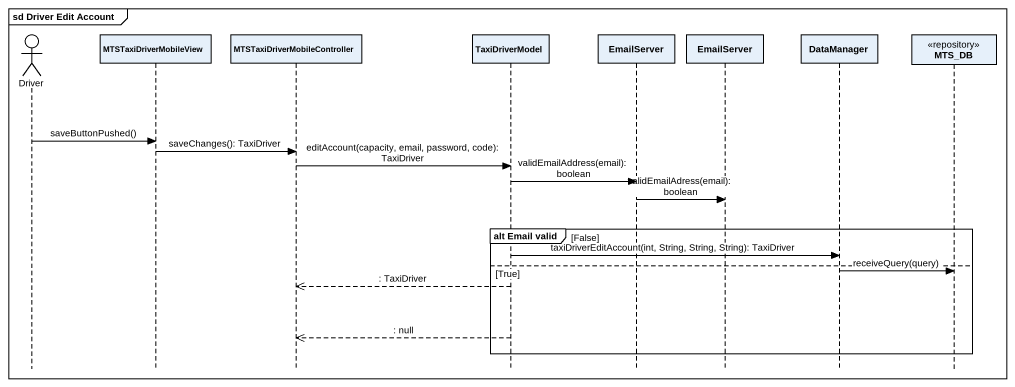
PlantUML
@startuml
mainframe sd Driver Edit Account
hide footbox
actor Driver
participant MTSTaxiDriverMobileView
participant "MTSTaxiDriverMobileController" as MTSTaxiDriverMobileControlle
participant TaxiDriverModel
participant EmailServer
participant "EmailServer" as EmailServer_2
participant DataManager
participant MTS_DB <<repository>>

Driver -> MTSTaxiDriverMobileView : saveButtonPushed()
MTSTaxiDriverMobileView -> MTSTaxiDriverMobileControlle : saveChanges(): TaxiDriver
MTSTaxiDriverMobileControlle -> TaxiDriverModel : editAccount(capacity, email, password, code): TaxiDriver
TaxiDriverModel -> EmailServer : validEmailAddress(email): boolean
EmailServer -> EmailServer_2 : validEmailAdress(email): boolean
group alt Email valid [False]
  TaxiDriverModel -> DataManager : taxiDriverEditAccount(int, String, String, String): TaxiDriver
else True
  DataManager -> MTS_DB : receiveQuery(query)
  TaxiDriverModel -->> MTSTaxiDriverMobileControlle : : TaxiDriver
  TaxiDriverModel -->> MTSTaxiDriverMobileControlle : : null
end
@enduml
